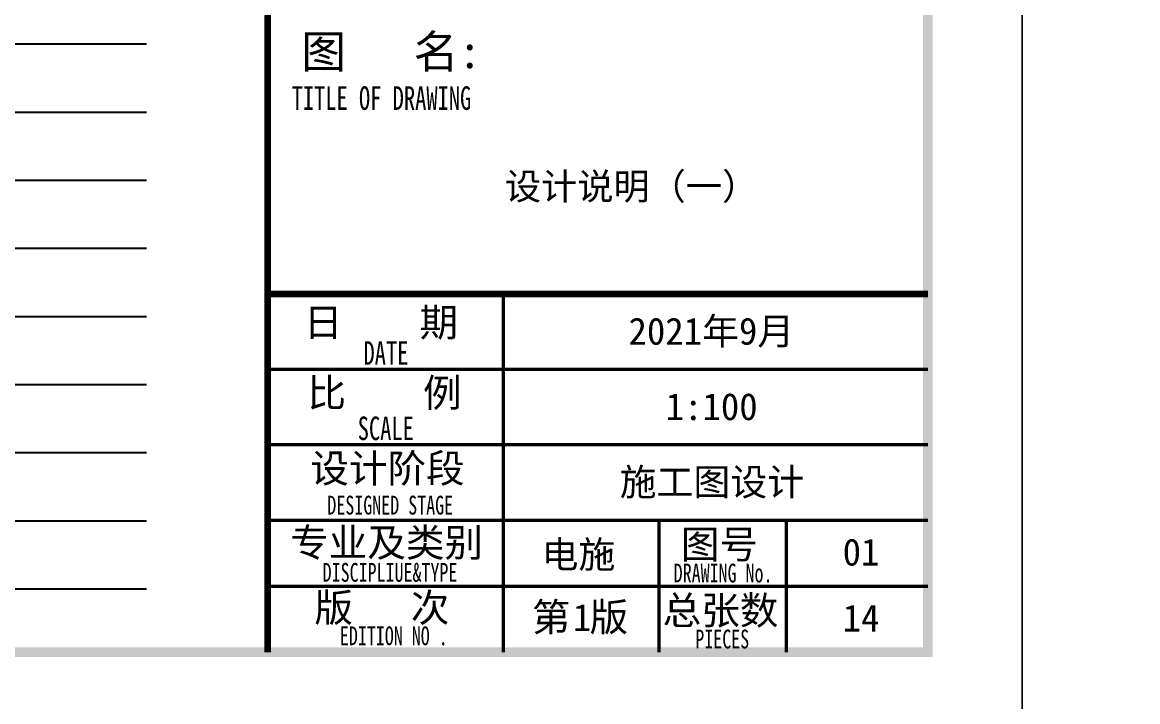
# Model space of a CAD drawing. Extents: x 3774419 to 4775970, y -926964 to 2266.
# Drawn here: x 4488368 to 4500194, y -629379 to -622172 of the extents above; entities that cross this region are included whole.
import ezdxf

# ---------------------------------------------------------------- set-up
doc = ezdxf.new("R2010")
doc.units = 0
doc.header["$LTSCALE"] = 1000
doc.header["$MEASUREMENT"] = 0
for name, color, linetype in [('!!电气', 1, 'CONTINUOUS'), ('TEL_TEXT', 7, 'CONTINUOUS'), ('图签文字', 4, 'CONTINUOUS')]:
    doc.layers.add(name, color=color, linetype=linetype)
for name, color, linetype, lineweight in [('可改文字', 6, 'CONTINUOUS', 18), ('图框', 147, 'CONTINUOUS', 20), ('图签', 147, 'CONTINUOUS', 18)]:
    doc.layers.add(name, color=color, linetype=linetype, lineweight=lineweight)
doc.styles.add('宋体', font='', dxfattribs={"height": 4})
doc.styles.add('建筑图签-1', font='simhei.ttf', dxfattribs={"width": 0.7})
doc.styles.get('宋体').set_extended_font_data('SimSun')

# ---------------------------------------------------------------- blocks, each defined once
blk = doc.blocks.new('A$C4EE2349B')
at = {"layer": '图框'}
for points, const_width in [([(-7000, -40000), (-7000, 0)], 70), ([(-7000, -36200), (0, -36200)], 70), ([(-4500, -38600), (-4500, -36200)], 35), ([(-7000, -37000), (0, -37000)], 35), ([(-7000, -37800), (0, -37800)], 35), ([(-7000, -38600), (0, -38600)], 35), ([(-7000, -38600), (-500, -38600)], 35), ([(-4500, -40000), (-4500, -38600)], 35), ([(-2850, -40000), (-2850, -38600)], 35), ([(-2850, -40000), (-2850, -38600)], 35), ([(-2850, -40000), (-2850, -38600)], 35), ([(-1500, -40000), (-1500, -38600)], 35), ([(-7000, -39300), (-2850, -39300)], 35), ([(-2850, -39300), (0, -39300)], 35)]:
    blk.add_lwpolyline(points, dxfattribs=dict(at, const_width=const_width))
at = {"layer": '图签', "color": 154, "style": '宋体'}
for s, p in [('2021年9月', (-3174, -36738)), ('1:100', (-2780, -37538)), ('施工图设计', (-3268, -38338)), ('电施', (-4096, -39107)), ('14', (-903, -39781))]:
    blk.add_text(s, height=286.7, dxfattribs=at).set_placement(p)
at = {"layer": '图签文字', "color": 7, "style": '建筑图签-1'}
for s, height, p in [('图   名:', 350, (-6645, -33805)), ('日    期', 300, (-6616, -36651)), ('比    例', 300, (-6578, -37398)), ('设计阶段', 300, (-6548, -38200)), ('专业及类别', 300, (-6762, -38987)), ('图号', 300, (-2619, -39006)), ('版   次 ', 300, (-6504, -39677)), ('总张数', 300, (-2812, -39706)), ('第 版', 300, (-4199, -39777))]:
    blk.add_text(s, height=height, dxfattribs=at).set_placement(p)
at = {"layer": '图签文字', "style": '建筑图签-1', "width": 0.7}
for s, height, p in [('TITLE OF DRAWING', 250, (-6746, -34247)), ('DATE', 250, (-5984, -36951)), ('SCALE', 250, (-6045, -37750)), ('DESIGNED STAGE', 200, (-6367, -38540)), ('DISCIPLIUE&TYPE', 200, (-6417, -39253)), ('DRAWING No.', 200, (-2695, -39260)), ('EDITION NO .', 200, (-6234, -39926)), ('PIECES', 200, (-2466, -39960))]:
    blk.add_text(s, height=height, dxfattribs=at).set_placement(p)

msp = doc.modelspace()

# ---------------------------------------------------------------- linework, layer by layer
at = {"layer": 'TEL_TEXT', "color": 0}
for p, q in [((4468314.4, -622402.1), (4489684.5, -622402.1)), ((4468314.4, -623124.6), (4489684.5, -623124.6)), ((4468314.4, -623847.1), (4489684.5, -623847.1)), ((4468314.4, -624569.5), (4489684.5, -624569.5)), ((4468314.4, -625292), (4489684.5, -625292)), ((4468314.4, -626014.4), (4489684.5, -626014.4)), ((4468314.4, -626736.9), (4489684.5, -626736.9)), ((4468314.4, -627459.3), (4489684.5, -627459.3)), ((4468314.4, -628181.8), (4489684.5, -628181.8))]:
    msp.add_line(p, q, dxfattribs=at)
at = {"layer": '图框'}
for points in [[(4439569.6, -587899.4), (4498969.4, -587899.4), (4498969.4, -629853.6), (4439569.6, -629853.6)], [(4498969.4, -587899.4), (4558369.2, -587899.4), (4558369.2, -629853.6), (4498969.4, -629853.6)]]:
    msp.add_lwpolyline(points, close=True, dxfattribs=at)
at = {"layer": '图框', "const_width": 100}
msp.add_lwpolyline([(4442069.6, -628853.6), (4497969.6, -628853.6), (4497969.6, -588853.6), (4442069.6, -588853.6)], close=True, dxfattribs=at)

# ---------------------------------------------------------------- block references
at = {"layer": '!!电气', "color": 2}
msp.add_blockref('A$C4EE2349B', (4497969.6, -588853.6), dxfattribs=at)

# ---------------------------------------------------------------- texts
at = {"layer": '可改文字', "color": 1, "style": '宋体'}
msp.add_text('设计说明（一）', height=281.28, dxfattribs=at).set_placement((4493485.2, -624053))
at = {"layer": '图签', "color": 1, "style": '宋体'}
for s, height, p in [('01', 286.68, (4497066.1, -627934.5)), ('1', 286.7, (4494205.5, -628628.5))]:
    msp.add_text(s, height=height, dxfattribs=at).set_placement(p)

doc.saveas('drawing.dxf')
